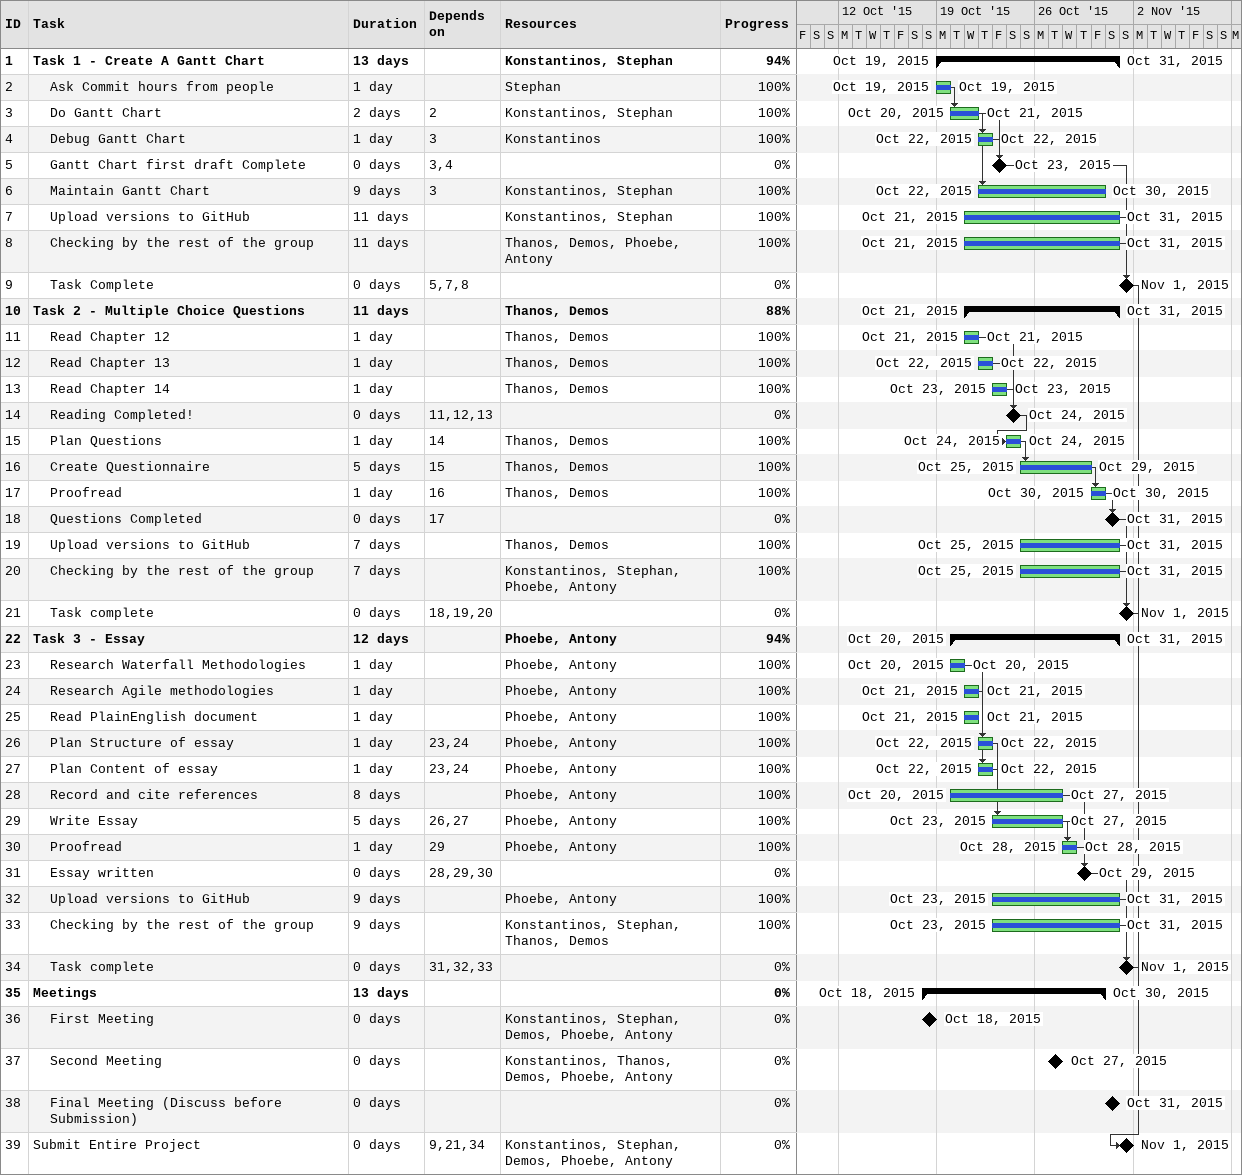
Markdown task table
| ID | Level | Task | Duration | Start | Finish | Predecessors | Resources | % complete |
|---|---|---|---|---|---|---|---|---|
| 1 | 1 | **Task 1 - Create A Gantt Chart** | 13d | 2015-10-19 | 2015-10-31 |  | Konstantinos, Stephan | 94 |
| 2 | 2 | Ask Commit hours from people | 1d | 2015-10-19 | 2015-10-19 |  | Stephan | 100 |
| 3 | 2 | Do Gantt Chart | 2d | 2015-10-20 | 2015-10-21 | 2 | Konstantinos, Stephan | 100 |
| 4 | 2 | Debug Gantt Chart | 1d | 2015-10-22 | 2015-10-22 | 3 | Konstantinos | 100 |
| 5 | 2 | Gantt Chart first draft Complete | 0d | 2015-10-23 | 2015-10-23 | 3, 4 |  | 0 |
| 6 | 2 | Maintain Gantt Chart | 9d | 2015-10-22 | 2015-10-30 | 3 | Konstantinos, Stephan | 100 |
| 7 | 2 | Upload versions to GitHub | 11d | 2015-10-21 | 2015-10-31 |  | Konstantinos, Stephan | 100 |
| 8 | 2 | Checking by the rest of the group | 11d | 2015-10-21 | 2015-10-31 |  | Thanos, Demos, Phoebe, Antony | 100 |
| 9 | 2 | Task Complete | 0d | 2015-11-01 | 2015-11-01 | 5, 7, 8 |  | 0 |
| 10 | 1 | **Task 2 - Multiple Choice Questions** | 11d | 2015-10-21 | 2015-10-31 |  | Thanos, Demos | 88 |
| 11 | 2 | Read Chapter 12 | 1d | 2015-10-21 | 2015-10-21 |  | Thanos, Demos | 100 |
| 12 | 2 | Read Chapter 13 | 1d | 2015-10-22 | 2015-10-22 |  | Thanos, Demos | 100 |
| 13 | 2 | Read Chapter 14 | 1d | 2015-10-23 | 2015-10-23 |  | Thanos, Demos | 100 |
| 14 | 2 | Reading Completed! | 0d | 2015-10-24 | 2015-10-24 | 11, 12, 13 |  | 0 |
| 15 | 2 | Plan Questions | 1d | 2015-10-24 | 2015-10-24 | 14 | Thanos, Demos | 100 |
| 16 | 2 | Create Questionnaire | 5d | 2015-10-25 | 2015-10-29 | 15 | Thanos, Demos | 100 |
| 17 | 2 | Proofread | 1d | 2015-10-30 | 2015-10-30 | 16 | Thanos, Demos | 100 |
| 18 | 2 | Questions Completed | 0d | 2015-10-31 | 2015-10-31 | 17 |  | 0 |
| 19 | 2 | Upload versions to GitHub | 7d | 2015-10-25 | 2015-10-31 |  | Thanos, Demos | 100 |
| 20 | 2 | Checking by the rest of the group | 7d | 2015-10-25 | 2015-10-31 |  | Konstantinos, Stephan, Phoebe, Antony | 100 |
| 21 | 2 | Task complete | 0d | 2015-11-01 | 2015-11-01 | 18, 19, 20 |  | 0 |
| 22 | 1 | **Task 3 - Essay** | 12d | 2015-10-20 | 2015-10-31 |  | Phoebe, Antony | 94 |
| 23 | 2 | Research Waterfall Methodologies | 1d | 2015-10-20 | 2015-10-20 |  | Phoebe, Antony | 100 |
| 24 | 2 | Research Agile methodologies | 1d | 2015-10-21 | 2015-10-21 |  | Phoebe, Antony | 100 |
| 25 | 2 | Read PlainEnglish document | 1d | 2015-10-21 | 2015-10-21 |  | Phoebe, Antony | 100 |
| 26 | 2 | Plan Structure of essay | 1d | 2015-10-22 | 2015-10-22 | 23, 24 | Phoebe, Antony | 100 |
| 27 | 2 | Plan Content of essay | 1d | 2015-10-22 | 2015-10-22 | 23, 24 | Phoebe, Antony | 100 |
| 28 | 2 | Record and cite references | 8d | 2015-10-20 | 2015-10-27 |  | Phoebe, Antony | 100 |
| 29 | 2 | Write Essay | 5d | 2015-10-23 | 2015-10-27 | 26, 27 | Phoebe, Antony | 100 |
| 30 | 2 | Proofread | 1d | 2015-10-28 | 2015-10-28 | 29 | Phoebe, Antony | 100 |
| 31 | 2 | Essay written | 0d | 2015-10-29 | 2015-10-29 | 28, 29, 30 |  | 0 |
| 32 | 2 | Upload versions to GitHub | 9d | 2015-10-23 | 2015-10-31 |  | Phoebe, Antony | 100 |
| 33 | 2 | Checking by the rest of the group | 9d | 2015-10-23 | 2015-10-31 |  | Konstantinos, Stephan, Thanos, Demos | 100 |
| 34 | 2 | Task complete | 0d | 2015-11-01 | 2015-11-01 | 31, 32, 33 |  | 0 |
| 35 | 1 | **Meetings** | 13d | 2015-10-18 | 2015-10-30 |  |  | 0 |
| 36 | 2 | First Meeting | 0d | 2015-10-18 | 2015-10-18 |  | Konstantinos, Stephan, Demos, Phoebe, Antony | 0 |
| 37 | 2 | Second Meeting | 0d | 2015-10-27 | 2015-10-27 |  | Konstantinos, Thanos, Demos, Phoebe, Antony | 0 |
| 38 | 2 | Final Meeting (Discuss before Submission) | 0d | 2015-10-31 | 2015-10-31 |  |  | 0 |
| 39 | 1 | Submit Entire Project | 0d | 2015-11-01 | 2015-11-01 | 9, 21, 34 | Konstantinos, Stephan, Demos, Phoebe, Antony | 0 |
